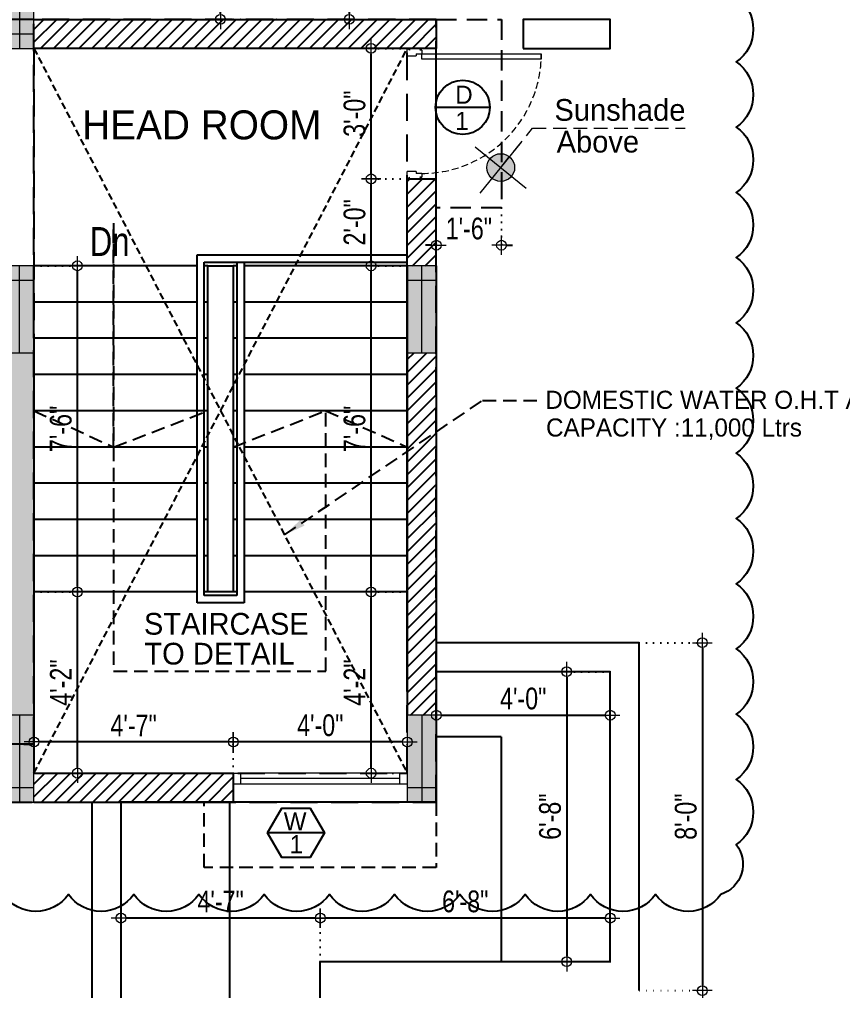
# Model space of a CAD drawing. Header units: inches. Extents: x 13 to 21264, y -72369 to -55.
# Drawn here: x 6994.6 to 7221.7, y -71949.6 to -71681.6 of the extents above; entities that cross this region are included whole.
import ezdxf

# ---------------------------------------------------------------- set-up
doc = ezdxf.new("R2010")
doc.units = ezdxf.units.IN
doc.header["$LTSCALE"] = 15
doc.header["$MEASUREMENT"] = 0
doc.header["$PDMODE"] = 34
for name, pattern in [('DASHED2', [0.375, 0.25, -0.125]), ('DOT2', [0.125, 0, -0.125]), ('HIDDEN', [0.375, 0.25, -0.125]), ('HIDDEN2', [0.1875, 0.125, -0.0625])]:
    doc.linetypes.add(name, pattern=pattern)
doc.layers.get('0').update_dxf_attribs({"linetype": 'CONTINUOUS', "lineweight": 13})
doc.layers.get('DEFPOINTS').update_dxf_attribs({"linetype": 'CONTINUOUS', "lineweight": 13})
for name, color, linetype, lineweight in [('AR-COL-TYP', 2, 'CONTINUOUS', 13), ('DOOR', 17, 'CONTINUOUS', 13), ('INNER DIM', 30, 'CONTINUOUS', 13), ('WIN', 152, 'CONTINUOUS', 13)]:
    doc.layers.add(name, color=color, linetype=linetype, lineweight=lineweight)
doc.layers.add('BOXTEXT', color=232, linetype='CONTINUOUS', true_color=0xbd005e)
doc.styles.add('My Style', font='', dxfattribs={"width": 0.8})
doc.styles.add('RD', font='', dxfattribs={"width": 0.8})
doc.styles.add('rob', font='')
doc.styles.add('RS', font='', dxfattribs={"width": 0.8})
doc.styles.get('My Style').set_extended_font_data('Century Gothic')
doc.styles.get('RD').set_extended_font_data('Century Gothic')
doc.styles.get('rob').set_extended_font_data('Century Gothic')
doc.styles.get('RS').set_extended_font_data('Century Gothic')
doc.dimstyles.new('SECTION DIM', dxfattribs={"dimscale": 0.6, "dimtxt": 9, "dimasz": 2, "dimexe": 0, "dimexo": 0, "dimgap": 1, "dimtad": 1, "dimzin": 3, "dimdsep": 46, "dimlunit": 4, "dimtxsty": 'RS', "dimblk1": 'CUT', "dimblk2": 'CUT', "dimsah": 1, "dimcen": 0, "dimclrd": 251, "dimclre": 21, "dimclrt": 4, "dimadec": 0, "dimazin": 0, "dimtfac": 1, "dimtix": 1, "dimtofl": 0, "dimtmove": 2, "dimatfit": 3, "dimfxl": 0, "dimtolj": 1, "dimtzin": 3, "dimarcsym": 0})
doc.dimstyles.new('Working Dim', dxfattribs={"dimtxt": 8, "dimasz": 1, "dimexe": 0.18, "dimexo": 0.0625, "dimgap": 2, "dimtad": 1, "dimdec": 1, "dimzin": 3, "dimdsep": 46, "dimlunit": 4, "dimtxsty": 'My Style', "dimblk": 'CUT', "dimcen": 0.09, "dimclrd": 250, "dimclre": 21, "dimclrt": 30, "dimadec": 0, "dimazin": 3, "dimtfac": 0.75, "dimtdec": 1, "dimtix": 1, "dimtofl": 0, "dimtmove": 0, "dimatfit": 3, "dimfxl": 1, "dimtolj": 1, "dimtzin": 0, "dimarcsym": 0})
doc.dimstyles.new('WORKING DIM-altura', dxfattribs={"dimscale": 0, "dimtxt": 6, "dimasz": 1.5, "dimexe": 0, "dimexo": 0, "dimgap": 2, "dimtad": 1, "dimzin": 3, "dimdsep": 46, "dimlunit": 4, "dimtxsty": 'RS', "dimblk1": 'CUT-15', "dimblk2": 'CUT-15', "dimsah": 1, "dimcen": 0, "dimclrd": 49, "dimclre": 109, "dimclrt": 41, "dimadec": 0, "dimazin": 0, "dimtfac": 0.75, "dimtix": 1, "dimtofl": 0, "dimtmove": 2, "dimatfit": 2, "dimldrblk": 'CUT-15', "dimfxl": 1, "dimtolj": 1, "dimtzin": 3, "dimlwd": -1, "dimlwe": -1, "dimarcsym": 0})
pattern_1 = [(45, (12408.4696, -1712.1522), (-1.76776695, 1.76776695), [])]

# ---------------------------------------------------------------- blocks, each defined once
blk = doc.blocks.new('ty col')
at = {"layer": 'AR-COL-TYP'}
h = blk.add_hatch(color=250, dxfattribs=at)
h.dxf.hatch_style = 1
h.paths.add_polyline_path([(-4.02, -20), (3.98, -20), (3.98, 4), (-4.02, 4)])
at = {"layer": 'AR-COL-TYP', "color": 5}
for p, q in [((-0.02, 4, 0), (-0.02, -20, 0)), ((-4.02, -16, 0), (3.98, -16, 0))]:
    blk.add_line(p, q, dxfattribs=at)
at = {"layer": 'AR-COL-TYP', "elevation": 0}
blk.add_lwpolyline([(-4.02, -20), (3.98, -20), (3.98, 4), (-4.02, 4)], close=True, dxfattribs=at)
blk = doc.blocks.new('36-dp')
at = {"layer": 'DOOR', "color": 247}
for p, q in [((-36, 0.125), (-34, 0.125)), ((-36, 0), (-36, 0.125)), ((-36, 0), (-35.5, -0.5)), ((-34, -2.375), (-34, 0.125)), ((-2, 0.125), (-2, -2.375)), ((-2, 0.125), (0, 0.125)), ((0, 0), (-0.5, -0.5)), ((0, 0.125), (0, 0)), ((-36, -3.875), (-36, -0.5)), ((-36, -0.5), (-35.5, -0.5)), ((-34.5, -3.875), (-34.5, -2.375)), ((-34, -2.375), (-34.5, -2.375)), ((-1.5, -2.375), (-2, -2.375)), ((-1.5, -2.375), (-1.5, -3.875)), ((0, -0.5), (-0.5, -0.5)), ((0, -0.5), (0, -3.875)), ((-36, -3.875), (-35.5, -3.375)), ((-35.5, -3.875), (-35.5, -3.375)), ((-34.5, -3.875), (-35.5, -3.875)), ((-0.5, -3.875), (-1.5, -3.875)), ((0, -3.875), (-0.5, -3.375)), ((-0.5, -3.875), (-0.5, -3.375))]:
    blk.add_line(p, q, dxfattribs=at)
blk.add_lwpolyline([(-1.5, -3.875), (-1.5, -36.875), (-3, -36.875), (-3, -3.875)], close=True, dxfattribs=at)
at = {"layer": 'DOOR', "color": 247, "linetype": 'HIDDEN2'}
blk.add_arc((-1.5, -3.875), 33, 180, 270, dxfattribs=at)
blk = doc.blocks.new('*U21')
at = {"layer": 'WIN', "ltscale": 2}
for p, q in [((0, 0), (48, 0)), ((2, -5), (0, -5)), ((0, -5), (0, -8)), ((46, -5), (2, -5)), ((2, -8), (2, -5)), ((48, -5), (46, -5)), ((46, -5), (46, -8)), ((48, -8), (48, -5)), ((0, -8), (2, -8)), ((46, -6.5), (2, -6.5)), ((46, -8), (2, -8)), ((46, -8), (48, -8))]:
    blk.add_line(p, q, dxfattribs=at)
blk = doc.blocks.new('CUT')
at = {"layer": 'INNER DIM', "color": 9}
blk.add_line((0, 1.8), (0, -1.8), dxfattribs=at)
at = {"layer": 'INNER DIM', "color": 8}
blk.add_line((-1.8, 0), (1.8, 0), dxfattribs=at)
at = {"layer": 'INNER DIM', "color": 9}
blk.add_circle((0, 0), 0.9, dxfattribs=at)
blk = doc.blocks.new('*D1317')
at = {"color": 21, "linetype": 'DOT2', "lineweight": -2, "transparency": 16777216}
for p, q in [((7065.6, -71497.64), (7085.6, -71497.64)), ((7065.6, -71681.63), (7085.6, -71681.63))]:
    blk.add_line(p, q, dxfattribs=at)
at = {"color": 0, "lineweight": -2, "transparency": 16777216}
blk.add_line((7085.6, -71499.14), (7085.6, -71680.13), dxfattribs=at)
at = {"layer": 'DEFPOINTS', "color": 0, "transparency": 16777216}
for p in [(7065.6, -71497.64, 0.01), (7065.6, -71681.63, 0.01), (7085.6, -71681.63)]:
    blk.add_point(p, dxfattribs=at)
at = {"color": 0, "lineweight": -2, "transparency": 16777216, "xscale": 1.5, "yscale": 1.5, "zscale": 1.5}
for p, rotation in [((7085.6, -71497.64), 90), ((7085.6, -71681.63), 270)]:
    blk.add_blockref('CUT', p, dxfattribs=dict(at, rotation=rotation))
at = {"color": 0, "lineweight": -2, "transparency": 16777216, "insert": (7081.03, -71589.64), "char_height": 6, "attachment_point": 5, "rotation": 90, "style": 'RS'}
blk.add_mtext('\\A1;15\'-4"', dxfattribs=at)
blk = doc.blocks.new('*D1320')
at = {"color": 21, "linetype": 'DOT2', "lineweight": -2, "transparency": 16777216}
for p, q in [((7065.6, -71497.64), (7050.09, -71497.64)), ((7065.6, -71681.63), (7050.09, -71681.63))]:
    blk.add_line(p, q, dxfattribs=at)
at = {"color": 0, "lineweight": -2, "transparency": 16777216}
blk.add_line((7050.09, -71680.13), (7050.09, -71499.14), dxfattribs=at)
at = {"layer": 'DEFPOINTS', "color": 0, "transparency": 16777216}
for p in [(7050.09, -71497.64), (7065.6, -71497.64), (7065.6, -71681.63)]:
    blk.add_point(p, dxfattribs=at)
at = {"color": 0, "lineweight": -2, "transparency": 16777216, "xscale": 1.5, "yscale": 1.5, "zscale": 1.5}
for p, rotation in [((7050.09, -71497.64), 90), ((7050.09, -71681.63), 270)]:
    blk.add_blockref('CUT', p, dxfattribs=dict(at, rotation=rotation))
at = {"color": 0, "lineweight": -2, "transparency": 16777216, "insert": (7045.52, -71589.64), "char_height": 6, "attachment_point": 5, "rotation": 90, "style": 'RS'}
blk.add_mtext('\\A1;15\'-4"', dxfattribs=at)
blk = doc.blocks.new('*D1323')
at = {"color": 21, "linetype": 'DOT2', "lineweight": -2, "transparency": 16777216}
for p, q in [((6998.62, -71839.64), (7010.62, -71839.64)), ((6998.62, -71889.64), (7010.62, -71889.64))]:
    blk.add_line(p, q, dxfattribs=at)
at = {"color": 0, "lineweight": -2, "transparency": 16777216}
blk.add_line((7010.62, -71888.14), (7010.62, -71841.14), dxfattribs=at)
at = {"layer": 'DEFPOINTS', "color": 0, "transparency": 16777216}
for p in [(6998.62, -71839.64, 0.01), (7010.62, -71839.64), (6998.62, -71889.64, 0.01)]:
    blk.add_point(p, dxfattribs=at)
at = {"color": 0, "lineweight": -2, "transparency": 16777216, "xscale": 1.5, "yscale": 1.5, "zscale": 1.5}
for p, rotation in [((7010.62, -71839.64), 90), ((7010.62, -71889.64), 270)]:
    blk.add_blockref('CUT', p, dxfattribs=dict(at, rotation=rotation))
at = {"color": 0, "lineweight": -2, "transparency": 16777216, "insert": (7006.04, -71864.64), "char_height": 6, "attachment_point": 5, "rotation": 90, "style": 'RS'}
blk.add_mtext('\\A1;4\'-2"', dxfattribs=at)
blk = doc.blocks.new('*D1324')
at = {"color": 21, "linetype": 'DOT2', "lineweight": -2, "transparency": 16777216}
for p, q in [((6998.62, -71749.63), (7010.62, -71749.63)), ((6998.62, -71839.64), (7010.62, -71839.64))]:
    blk.add_line(p, q, dxfattribs=at)
at = {"color": 0, "lineweight": -2, "transparency": 16777216}
blk.add_line((7010.62, -71838.14), (7010.62, -71751.13), dxfattribs=at)
at = {"layer": 'DEFPOINTS', "color": 0, "transparency": 16777216}
for p in [(6998.62, -71749.63, 0.02), (7010.62, -71749.63), (6998.62, -71839.64, 0.01)]:
    blk.add_point(p, dxfattribs=at)
at = {"color": 0, "lineweight": -2, "transparency": 16777216, "xscale": 1.5, "yscale": 1.5, "zscale": 1.5}
for p, rotation in [((7010.62, -71749.63), 90), ((7010.62, -71839.64), 270)]:
    blk.add_blockref('CUT', p, dxfattribs=dict(at, rotation=rotation))
at = {"color": 0, "lineweight": -2, "transparency": 16777216, "insert": (7006.04, -71794.63), "char_height": 6, "attachment_point": 5, "rotation": 90, "style": 'RS'}
blk.add_mtext('\\A1;7\'-6"', dxfattribs=at)
blk = doc.blocks.new('*D1325')
at = {"color": 21, "linetype": 'DOT2', "lineweight": -2, "transparency": 16777216}
for p, q in [((7101.62, -71839.64), (7091.66, -71839.64)), ((7101.62, -71889.64), (7091.66, -71889.64))]:
    blk.add_line(p, q, dxfattribs=at)
at = {"color": 0, "lineweight": -2, "transparency": 16777216}
blk.add_line((7091.66, -71888.14), (7091.66, -71841.14), dxfattribs=at)
at = {"layer": 'DEFPOINTS', "color": 0, "transparency": 16777216}
for p in [(7091.66, -71839.64), (7101.62, -71839.64, 0.01), (7101.62, -71889.64, 0.01)]:
    blk.add_point(p, dxfattribs=at)
at = {"color": 0, "lineweight": -2, "transparency": 16777216, "xscale": 1.5, "yscale": 1.5, "zscale": 1.5}
for p, rotation in [((7091.66, -71839.64), 90), ((7091.66, -71889.64), 270)]:
    blk.add_blockref('CUT', p, dxfattribs=dict(at, rotation=rotation))
at = {"color": 0, "lineweight": -2, "transparency": 16777216, "insert": (7087.09, -71864.64), "char_height": 6, "attachment_point": 5, "rotation": 90, "style": 'RS'}
blk.add_mtext('\\A1;4\'-2"', dxfattribs=at)
blk = doc.blocks.new('*D1326')
at = {"color": 21, "linetype": 'DOT2', "lineweight": -2, "transparency": 16777216}
for p, q in [((7101.62, -71749.64), (7091.66, -71749.64)), ((7101.62, -71839.64), (7091.66, -71839.64))]:
    blk.add_line(p, q, dxfattribs=at)
at = {"color": 0, "lineweight": -2, "transparency": 16777216}
blk.add_line((7091.66, -71838.14), (7091.66, -71751.14), dxfattribs=at)
at = {"layer": 'DEFPOINTS', "color": 0, "transparency": 16777216}
for p in [(7091.66, -71749.64), (7101.62, -71749.64, 0), (7101.62, -71839.64, 0.01)]:
    blk.add_point(p, dxfattribs=at)
at = {"color": 0, "lineweight": -2, "transparency": 16777216, "xscale": 1.5, "yscale": 1.5, "zscale": 1.5}
for p, rotation in [((7091.66, -71749.64), 90), ((7091.66, -71839.64), 270)]:
    blk.add_blockref('CUT', p, dxfattribs=dict(at, rotation=rotation))
at = {"color": 0, "lineweight": -2, "transparency": 16777216, "insert": (7087.09, -71794.64), "char_height": 6, "attachment_point": 5, "rotation": 90, "style": 'RS'}
blk.add_mtext('\\A1;7\'-6"', dxfattribs=at)
blk = doc.blocks.new('*D1327')
at = {"color": 21, "linetype": 'DOT2', "lineweight": -2, "transparency": 16777216}
for p, q in [((7101.62, -71725.64), (7091.66, -71725.64)), ((7101.62, -71749.64), (7091.66, -71749.64))]:
    blk.add_line(p, q, dxfattribs=at)
at = {"color": 0, "lineweight": -2, "transparency": 16777216}
blk.add_line((7091.66, -71748.14), (7091.66, -71727.14), dxfattribs=at)
at = {"layer": 'DEFPOINTS', "color": 0, "transparency": 16777216}
for p in [(7091.66, -71725.64), (7101.62, -71725.64, 0.02), (7101.62, -71749.64, 0)]:
    blk.add_point(p, dxfattribs=at)
at = {"color": 0, "lineweight": -2, "transparency": 16777216, "xscale": 1.5, "yscale": 1.5, "zscale": 1.5}
for p, rotation in [((7091.66, -71725.64), 90), ((7091.66, -71749.64), 270)]:
    blk.add_blockref('CUT', p, dxfattribs=dict(at, rotation=rotation))
at = {"color": 0, "lineweight": -2, "transparency": 16777216, "insert": (7087.09, -71737.64), "char_height": 6, "attachment_point": 5, "rotation": 90, "style": 'RS'}
blk.add_mtext('\\A1;2\'-0"', dxfattribs=at)
blk = doc.blocks.new('*D1328')
at = {"color": 21, "linetype": 'DOT2', "lineweight": -2, "transparency": 16777216}
for p, q in [((7101.62, -71689.63), (7091.66, -71689.63)), ((7101.62, -71725.64), (7091.66, -71725.64))]:
    blk.add_line(p, q, dxfattribs=at)
at = {"color": 0, "lineweight": -2, "transparency": 16777216}
blk.add_line((7091.66, -71724.14), (7091.66, -71691.13), dxfattribs=at)
at = {"layer": 'DEFPOINTS', "color": 0, "transparency": 16777216}
for p in [(7091.66, -71689.63), (7101.62, -71689.63, 0.01), (7101.62, -71725.64, 0.02)]:
    blk.add_point(p, dxfattribs=at)
at = {"color": 0, "lineweight": -2, "transparency": 16777216, "xscale": 1.5, "yscale": 1.5, "zscale": 1.5}
for p, rotation in [((7091.66, -71689.63), 90), ((7091.66, -71725.64), 270)]:
    blk.add_blockref('CUT', p, dxfattribs=dict(at, rotation=rotation))
at = {"color": 0, "lineweight": -2, "transparency": 16777216, "insert": (7087.09, -71707.64), "char_height": 6, "attachment_point": 5, "rotation": 90, "style": 'RS'}
blk.add_mtext('\\A1;3\'-0"', dxfattribs=at)
blk = doc.blocks.new('*D1329')
at = {"color": 21, "linetype": 'DOT2', "lineweight": -2, "transparency": 16777216}
for p, q in [((7053.62, -71889.64), (7053.62, -71881.02)), ((7101.62, -71889.64), (7101.62, -71881.02))]:
    blk.add_line(p, q, dxfattribs=at)
at = {"color": 0, "lineweight": -2, "transparency": 16777216}
blk.add_line((7100.12, -71881.02), (7055.12, -71881.02), dxfattribs=at)
at = {"layer": 'DEFPOINTS', "color": 0, "transparency": 16777216}
for p in [(7053.62, -71881.02), (7053.62, -71889.64, 0.02), (7101.62, -71889.64)]:
    blk.add_point(p, dxfattribs=at)
at = {"color": 0, "lineweight": -2, "transparency": 16777216, "xscale": 1.5, "yscale": 1.5, "zscale": 1.5, "rotation": 180}
blk.add_blockref('CUT', (7053.62, -71881.02), dxfattribs=at)
at = {"color": 0, "lineweight": -2, "transparency": 16777216, "xscale": 1.5, "yscale": 1.5, "zscale": 1.5}
blk.add_blockref('CUT', (7101.62, -71881.02), dxfattribs=at)
at = {"color": 0, "lineweight": -2, "transparency": 16777216, "insert": (7077.62, -71876.45), "char_height": 6, "attachment_point": 5, "style": 'RS'}
blk.add_mtext('\\A1;4\'-0"', dxfattribs=at)
blk = doc.blocks.new('*D1330')
at = {"color": 21, "linetype": 'DOT2', "lineweight": -2, "transparency": 16777216}
for p, q in [((6998.62, -71889.64), (6998.62, -71881.02)), ((7053.62, -71889.64), (7053.62, -71881.02))]:
    blk.add_line(p, q, dxfattribs=at)
at = {"color": 0, "lineweight": -2, "transparency": 16777216}
blk.add_line((7052.12, -71881.02), (7000.12, -71881.02), dxfattribs=at)
at = {"layer": 'DEFPOINTS', "color": 0, "transparency": 16777216}
for p in [(6998.62, -71881.02), (6998.62, -71889.64), (7053.62, -71889.64, 0.02)]:
    blk.add_point(p, dxfattribs=at)
at = {"color": 0, "lineweight": -2, "transparency": 16777216, "xscale": 1.5, "yscale": 1.5, "zscale": 1.5, "rotation": 180}
blk.add_blockref('CUT', (6998.62, -71881.02), dxfattribs=at)
at = {"color": 0, "lineweight": -2, "transparency": 16777216, "xscale": 1.5, "yscale": 1.5, "zscale": 1.5}
blk.add_blockref('CUT', (7053.62, -71881.02), dxfattribs=at)
at = {"color": 0, "lineweight": -2, "transparency": 16777216, "insert": (7026.12, -71876.45), "char_height": 6, "attachment_point": 5, "style": 'RS'}
blk.add_mtext('\\A1;4\'-7"', dxfattribs=at)
blk = doc.blocks.new('*D1331')
at = {"color": 21, "linetype": 'DOT2', "lineweight": -2, "transparency": 16777216}
for p, q in [((7109.62, -71897.63), (7109.62, -71873.64)), ((7157.62, -71897.63), (7157.62, -71873.64))]:
    blk.add_line(p, q, dxfattribs=at)
at = {"color": 0, "lineweight": -2, "transparency": 16777216}
blk.add_line((7111.12, -71873.64), (7156.12, -71873.64), dxfattribs=at)
at = {"layer": 'DEFPOINTS', "color": 0, "transparency": 16777216}
for p in [(7157.62, -71873.64), (7109.62, -71897.63, 0.01), (7157.62, -71897.63, 0.01)]:
    blk.add_point(p, dxfattribs=at)
at = {"color": 0, "lineweight": -2, "transparency": 16777216, "xscale": 1.5, "yscale": 1.5, "zscale": 1.5, "rotation": 180}
blk.add_blockref('CUT', (7109.62, -71873.64), dxfattribs=at)
at = {"color": 0, "lineweight": -2, "transparency": 16777216, "xscale": 1.5, "yscale": 1.5, "zscale": 1.5}
blk.add_blockref('CUT', (7157.62, -71873.64), dxfattribs=at)
at = {"color": 0, "lineweight": -2, "transparency": 16777216, "insert": (7133.62, -71869.07), "char_height": 6, "attachment_point": 5, "style": 'RS'}
blk.add_mtext('\\A1;4\'-0"', dxfattribs=at)
blk = doc.blocks.new('*D1332')
at = {"color": 21, "linetype": 'DOT2', "lineweight": -2, "transparency": 16777216}
for p, q in [((7157.62, -71861.64), (7145.62, -71861.64)), ((7157.62, -71941.64), (7145.62, -71941.64))]:
    blk.add_line(p, q, dxfattribs=at)
at = {"color": 0, "lineweight": -2, "transparency": 16777216}
blk.add_line((7145.62, -71863.14), (7145.62, -71940.14), dxfattribs=at)
at = {"layer": 'DEFPOINTS', "color": 0, "transparency": 16777216}
for p in [(7157.62, -71861.64, 0.01), (7145.62, -71941.64), (7157.62, -71941.64, 0.01)]:
    blk.add_point(p, dxfattribs=at)
at = {"color": 0, "lineweight": -2, "transparency": 16777216, "xscale": 1.5, "yscale": 1.5, "zscale": 1.5}
for p, rotation in [((7145.62, -71861.64), 90), ((7145.62, -71941.64), 270)]:
    blk.add_blockref('CUT', p, dxfattribs=dict(at, rotation=rotation))
at = {"color": 0, "lineweight": -2, "transparency": 16777216, "insert": (7141.04, -71901.64), "char_height": 6, "attachment_point": 5, "rotation": 90, "style": 'RS'}
blk.add_mtext('\\A1;6\'-8"', dxfattribs=at)
blk = doc.blocks.new('*D1333')
at = {"color": 21, "linetype": 'DOT2', "lineweight": -2, "transparency": 16777216}
for p, q in [((7165.62, -71853.64), (7183.06, -71853.64)), ((7165.62, -71949.64), (7183.06, -71949.64))]:
    blk.add_line(p, q, dxfattribs=at)
at = {"color": 0, "lineweight": -2, "transparency": 16777216}
blk.add_line((7183.06, -71855.14), (7183.06, -71948.14), dxfattribs=at)
at = {"layer": 'DEFPOINTS', "color": 0, "transparency": 16777216}
for p in [(7165.62, -71853.64, 0.01), (7165.62, -71949.64, 0.01), (7183.06, -71949.64)]:
    blk.add_point(p, dxfattribs=at)
at = {"color": 0, "lineweight": -2, "transparency": 16777216, "xscale": 1.5, "yscale": 1.5, "zscale": 1.5}
for p, rotation in [((7183.06, -71853.64), 90), ((7183.06, -71949.64), 270)]:
    blk.add_blockref('CUT', p, dxfattribs=dict(at, rotation=rotation))
at = {"color": 0, "lineweight": -2, "transparency": 16777216, "insert": (7178.49, -71901.64), "char_height": 6, "attachment_point": 5, "rotation": 90, "style": 'RS'}
blk.add_mtext('\\A1;8\'-0"', dxfattribs=at)
blk = doc.blocks.new('*D1346')
at = {"color": 21, "linetype": 'DOT2', "lineweight": -2, "transparency": 16777216}
for p, q in [((7109.62, -71733.65), (7109.62, -71743.94)), ((7127.62, -71733.65), (7127.62, -71743.94))]:
    blk.add_line(p, q, dxfattribs=at)
at = {"color": 0, "lineweight": -2, "transparency": 16777216}
for p, q in [((7108.12, -71743.94), (7106.62, -71743.94)), ((7129.12, -71743.94), (7130.62, -71743.94))]:
    blk.add_line(p, q, dxfattribs=at)
at = {"layer": 'DEFPOINTS', "color": 0, "transparency": 16777216}
for p in [(7109.62, -71733.65, 0.01), (7127.62, -71733.65, 0.01), (7127.62, -71743.94)]:
    blk.add_point(p, dxfattribs=at)
at = {"color": 0, "lineweight": -2, "transparency": 16777216, "xscale": 1.5, "yscale": 1.5, "zscale": 1.5}
blk.add_blockref('CUT', (7109.62, -71743.94), dxfattribs=at)
at = {"color": 0, "lineweight": -2, "transparency": 16777216, "xscale": 1.5, "yscale": 1.5, "zscale": 1.5, "rotation": 180}
blk.add_blockref('CUT', (7127.62, -71743.94), dxfattribs=at)
at = {"color": 0, "lineweight": -2, "transparency": 16777216, "insert": (7118.62, -71739.37), "char_height": 6, "attachment_point": 5, "style": 'RS'}
blk.add_mtext('\\A1;1\'-6"', dxfattribs=at)
blk = doc.blocks.new('CUT-15')
h = blk.add_hatch(color=256)
h.dxf.hatch_style = 1
edge = h.paths.add_edge_path()
edge.add_arc((0, 0), 0.638, -180, 180)
for p, q in [((0, -1.509), (0, 1.509)), ((1.509, 0), (-1.509, 0))]:
    blk.add_line(p, q)
blk.add_circle((0, 0), 0.638)
blk = doc.blocks.new('*D1240')
at = {"color": 21, "linetype": 'DOT2', "lineweight": -2, "transparency": 16777216}
for p, q in [((7077.62, -71941.64), (7077.62, -71929.64)), ((7157.62, -71941.64), (7157.62, -71929.64))]:
    blk.add_line(p, q, dxfattribs=at)
at = {"color": 0, "lineweight": -2, "transparency": 16777216}
blk.add_line((7156.12, -71929.64), (7079.12, -71929.64), dxfattribs=at)
at = {"layer": 'DEFPOINTS', "color": 0, "transparency": 16777216}
for p in [(7077.62, -71929.64), (7077.62, -71941.64, 0), (7157.62, -71941.64, 0.01)]:
    blk.add_point(p, dxfattribs=at)
at = {"color": 0, "lineweight": -2, "transparency": 16777216, "xscale": 1.5, "yscale": 1.5, "zscale": 1.5, "rotation": 180}
blk.add_blockref('CUT', (7077.62, -71929.64), dxfattribs=at)
at = {"color": 0, "lineweight": -2, "transparency": 16777216, "xscale": 1.5, "yscale": 1.5, "zscale": 1.5}
blk.add_blockref('CUT', (7157.62, -71929.64), dxfattribs=at)
at = {"color": 0, "lineweight": -2, "transparency": 16777216, "insert": (7117.62, -71925.06), "char_height": 6, "attachment_point": 5, "style": 'RS'}
blk.add_mtext('\\A1;6\'-8"', dxfattribs=at)
blk = doc.blocks.new('*D1241')
at = {"color": 21, "linetype": 'DOT2', "lineweight": -2, "transparency": 16777216}
for p, q in [((7022.61, -71941.64), (7022.61, -71929.64)), ((7077.62, -71941.64), (7077.62, -71929.64))]:
    blk.add_line(p, q, dxfattribs=at)
at = {"color": 0, "lineweight": -2, "transparency": 16777216}
blk.add_line((7076.12, -71929.64), (7024.11, -71929.64), dxfattribs=at)
at = {"layer": 'DEFPOINTS', "color": 0, "transparency": 16777216}
for p in [(7022.61, -71929.64), (7022.61, -71941.64, 0.01), (7077.62, -71941.64, 0.01)]:
    blk.add_point(p, dxfattribs=at)
at = {"color": 0, "lineweight": -2, "transparency": 16777216, "xscale": 1.5, "yscale": 1.5, "zscale": 1.5, "rotation": 180}
blk.add_blockref('CUT', (7022.61, -71929.64), dxfattribs=at)
at = {"color": 0, "lineweight": -2, "transparency": 16777216, "xscale": 1.5, "yscale": 1.5, "zscale": 1.5}
blk.add_blockref('CUT', (7077.62, -71929.64), dxfattribs=at)
at = {"color": 0, "lineweight": -2, "transparency": 16777216, "insert": (7050.12, -71925.06), "char_height": 6, "attachment_point": 5, "style": 'RS'}
blk.add_mtext('\\A1;4\'-7"', dxfattribs=at)
blk = doc.blocks.new('A$C143F6AB8')
at = {"layer": 'BOXTEXT'}
blk.add_line((15.78, 7.22), (0, 7.22), dxfattribs=at)
blk.add_lwpolyline([(0, 7.22), (3.95, 14.05), (11.84, 14.05), (15.78, 7.22), (11.84, 0.38), (3.95, 0.38)], close=True, dxfattribs=at)
at = {"layer": 'BOXTEXT', "style": 'rob'}
for s, p in [('W', (4.49, 7.89)), ('1', (6.11, 1.56))]:
    blk.add_text(s, height=5, dxfattribs=at).set_placement(p)
blk = doc.blocks.new('D1...')
at = {"layer": 'BOXTEXT'}
blk.add_line((7.5, 0), (-7.5, 0), dxfattribs=at)
blk.add_circle((0, 0), 7.5, dxfattribs=at)
at = {"layer": 'BOXTEXT', "style": 'rob'}
for s, p in [('D', (-2.06, 0.98)), ('1', (-2.06, -6.24))]:
    blk.add_text(s, height=5, dxfattribs=at).set_placement(p)

msp = doc.modelspace()

# ---------------------------------------------------------------- hatches: boundary and pattern name
at = {"lineweight": -2, "ltscale": 3}
h = msp.add_hatch(dxfattribs=at)
h.set_pattern_fill('ANSI31', color=0, scale=20)
h.set_pattern_definition(pattern_1)
h.paths.add_polyline_path([(7109.619, -71681.634), (6998.616, -71681.634), (6998.616, -71689.634), (7109.619, -71689.634)])
h.paths.add_polyline_path([(6998.617, -71649.634), (6990.617, -71649.634), (6990.616, -71665.634), (6998.616, -71665.634)])
h = msp.add_hatch(dxfattribs=at)
h.set_pattern_fill('ANSI31', color=0, scale=20)
h.set_pattern_definition(pattern_1)
h.paths.add_polyline_path([(7101.616, -71749.644), (7109.621, -71749.644), (7109.621, -71725.636), (7101.616, -71725.636)])
at = {"lineweight": -2, "ltscale": 0.5}
h = msp.add_hatch(dxfattribs=at)
h.set_pattern_fill('AR-CONC', color=0, scale=0.3)
h.set_pattern_definition([(50, (14754.0964, -23624.0582), (2.15178055, -0.188256405), [0.225, -2.475]), (355, (14754.0964, -23624.0582), (-0.416254, 2.2565764), [0.18, -1.98]), (100.4514445, (14754.2757, -23624.074), (1.73552654, 2.06831997), [0.19122058, -2.10342634]), (46.1842, (14754.0964, -23623.4582), (3.20172399, -0.49655784), [0.3375, -3.7125]), (96.6356355, (14754.3632, -23623.4996), (2.80398584, 2.9223558), [0.28683103, -3.15514128]), (351.184164, (14754.0964, -23623.4582), (2.80398584, 2.9223558), [0.27, -2.97]), (21, (14754.3964, -23623.6082), (1.790721156, -1.20785667), [0.225, -2.475]), (326, (14754.3964, -23623.6082), (0.729946, 2.17545014), [0.18, -1.98]), (71.4514447, (14754.5456, -23623.7089), (2.52066713, 0.96759346), [0.19122057, -2.10342634]), (37.5, (14754.0964, -23624.0582), (0.036479566, 0.998681561), [0, -1.956, 0, -2.01, 0, -1.9875]), (7.5, (14754.0964, -23624.0582), (0.789208612, 1.183235136), [0, -1.146, 0, -1.911, 0, -0.7575]), (327.5, (14753.4274, -23624.0582), (1.601467309, -0.067664615), [0, -0.75, 0, -2.34, 0, -3.105]), (317.5, (14753.1274, -23624.0582), (1.74955851, 0.300314947), [0, -0.975, 0, -1.554, 0, -2.205])])
h.paths.add_polyline_path([(6990.616, -71769.635), (6998.617, -71769.635), (6998.615, -71881.634), (6886.614, -71881.634), (6886.616, -71773.634), (6894.616, -71773.634), (6894.616, -71873.634), (6990.616, -71873.635)])
at = {"lineweight": -2, "ltscale": 3}
h = msp.add_hatch(dxfattribs=at)
h.set_pattern_fill('ANSI31', color=0, scale=20)
h.set_pattern_definition([(45, (13684.4697, -1712.1536), (-1.76776695, 1.76776695), [])])
h.paths.add_polyline_path([(7101.616, -71873.635), (7109.616, -71873.635), (7109.616, -71773.636), (7101.616, -71773.636)])
h.paths.add_polyline_path([(6998.616, -71897.635), (7053.616, -71897.635), (7053.616, -71889.635), (6998.616, -71889.635)])

# ---------------------------------------------------------------- linework, layer by layer
at = {"color": 0, "lineweight": -2}
for p, q in [((7101.616, -71725.636, -0.007), (7109.619, -71725.636, -0.007)), ((7043.616, -71842.635, -0.042), (7043.616, -71746.635, -0.042)), ((7043.616, -71746.635, -0.044), (7101.616, -71746.635, 0.015)), ((7045.616, -71840.635, -0.042), (7045.616, -71748.635, -0.042)), ((7045.616, -71748.635, -0.044), (7101.616, -71748.635, 0.028)), ((7054.616, -71748.635, -0.032), (7054.616, -71840.635, -0.032)), ((7056.616, -71748.635, -0.032), (7056.616, -71842.635, -0.032)), ((7043.616, -71749.643, -0.036), (6998.616, -71749.637, -0.014)), ((6998.616, -71769.635, -0.014), (6998.616, -71749.637, -0.014)), ((7046.616, -71749.643, -0.038), (7045.616, -71749.643, -0.037)), ((7046.616, -71839.635, -0.042), (7046.616, -71749.643, -0.038)), ((7046.616, -71839.635, -0.017), (7046.616, -71749.643, -0.017)), ((7046.616, -71749.643, -0.017), (7053.616, -71749.643, -0.017)), ((7054.616, -71749.643, -0.027), (7053.616, -71749.643, -0.027)), ((7053.616, -71749.643, -0.027), (7053.616, -71839.635, -0.032)), ((7053.616, -71749.643, -0.017), (7053.616, -71839.635, -0.017)), ((7101.616, -71749.635, -0.017), (7056.616, -71749.643, -0.026)), ((7101.616, -71749.635, -0.017), (7101.616, -71861.635, -0.017)), ((7101.616, -71749.636, -0.025), (7101.616, -71873.635, -0.001)), ((7101.616, -71861.636, -0.025), (7101.616, -71749.644, -0.025)), ((7109.616, -71749.636, -0.017), (7109.616, -71853.635, -0.017)), ((7043.616, -71759.635, -0.042), (6998.616, -71759.635, -0.014)), ((7046.616, -71759.635, -0.042), (7045.616, -71759.635, -0.042)), ((7054.616, -71759.635, -0.032), (7053.616, -71759.635, -0.032)), ((7101.616, -71759.635, -0.017), (7056.616, -71759.635, -0.032)), ((7109.616, -71757.636, -0.025), (7109.616, -71873.635, -0.001)), ((6998.616, -71769.635, -0.014), (6998.616, -71882.642, -0.009)), ((7043.616, -71769.635, -0.042), (6998.616, -71769.635, -0.014)), ((7046.616, -71769.635, -0.042), (7045.616, -71769.635, -0.042)), ((7054.616, -71769.635, -0.032), (7053.616, -71769.635, -0.032)), ((7101.616, -71769.635, -0.017), (7056.616, -71769.635, -0.032)), ((7043.616, -71779.635, -0.042), (6998.616, -71779.635, -0.014)), ((7046.616, -71779.635, -0.042), (7045.616, -71779.635, -0.042)), ((7054.616, -71779.635, -0.032), (7053.616, -71779.635, -0.032)), ((7101.616, -71779.635, -0.017), (7056.616, -71779.635, -0.032)), ((7046.616, -71789.635, -0.042), (6998.616, -71789.635, -0.015)), ((7054.616, -71789.635, -0.032), (7053.616, -71789.635, -0.032)), ((7101.616, -71789.635, -0.017), (7056.616, -71789.635, -0.032)), ((7043.616, -71799.635, -0.042), (6998.616, -71799.635, -0.014)), ((7046.616, -71799.635, -0.042), (7045.616, -71799.635, -0.042)), ((7054.616, -71799.635, -0.032), (7053.616, -71799.635, -0.032)), ((7101.616, -71799.635, -0.017), (7056.616, -71799.635, -0.032)), ((7043.616, -71809.635, -0.042), (6998.616, -71809.635, -0.014)), ((7046.616, -71809.635, -0.042), (7045.616, -71809.635, -0.042)), ((7054.616, -71809.635, -0.032), (7053.616, -71809.635, -0.032)), ((7101.616, -71809.635, -0.017), (7056.616, -71809.635, -0.032)), ((7043.616, -71819.635, -0.042), (6998.616, -71819.635, -0.014)), ((7046.616, -71819.635, -0.042), (7045.616, -71819.635, -0.042)), ((7054.616, -71819.635, -0.032), (7053.616, -71819.635, -0.032)), ((7101.616, -71819.635, -0.017), (7056.616, -71819.635, -0.032)), ((7043.616, -71829.635, -0.042), (6998.616, -71829.635, -0.014)), ((7046.616, -71829.635, -0.042), (7045.616, -71829.635, -0.042)), ((7054.616, -71829.635, -0.032), (7053.616, -71829.635, -0.032)), ((7101.616, -71829.635, -0.017), (7056.616, -71829.635, -0.032)), ((7043.616, -71839.635, -0.042), (6998.616, -71839.635, -0.014)), ((7046.616, -71839.635, -0.042), (7045.616, -71839.635, -0.042)), ((7053.616, -71839.635, -0.017), (7046.616, -71839.635, -0.017)), ((7101.616, -71839.635, -0.017), (7056.616, -71839.635, -0.033)), ((7056.616, -71842.635, -0.031), (7043.616, -71842.635, -0.042)), ((7054.616, -71840.635, -0.032), (7045.616, -71840.635, -0.042)), ((6998.614, -71880.636, -0.009), (6998.614, -71889.635, -0.009)), ((6998.615, -71880.636, -0.017), (6998.615, -71889.636, -0.017)), ((6998.614, -71881.635, -0.009), (6894.616, -71881.635, -0.009)), ((6998.616, -71889.635, -0.009), (7053.616, -71889.635, -0.003)), ((7053.616, -71889.635, -0.011), (7053.616, -71897.635, -0.011)), ((6998.616, -71897.635, -0.009), (7053.616, -71897.635, -0.003))]:
    msp.add_line(p, q, dxfattribs=at)
at = {"color": 0, "linetype": 'HIDDEN', "lineweight": -2}
msp.add_line((7054.616, -71839.635, -0.032), (7045.616, -71839.635, -0.042), dxfattribs=at)
at = {"color": 0, "lineweight": -2, "ltscale": 3}
for p, q in [((7165.617, -71853.637, -0.009), (7109.616, -71853.636, -0.009)), ((7165.617, -71949.636, -0.009), (7165.617, -71853.637, -0.009)), ((7157.617, -71861.637, -0.009), (7109.616, -71861.636, -0.009)), ((7109.616, -71861.636, -0.009), (7109.616, -71897.634, -0.009)), ((7157.617, -71941.636, -0.009), (7157.617, -71861.637, -0.009)), ((7127.552, -71879.637, -0.009), (7109.551, -71879.637, -0.009)), ((7127.552, -71879.637, -0.009), (7127.552, -71941.637, -0.009)), ((7109.616, -71897.634, -0.009), (7022.615, -71897.635, -0.009)), ((7022.615, -71897.635, -0.009), (7022.617, -72093.636, -0.009)), ((7052.552, -71897.636, -0.03), (7052.552, -71977.636, -0.014)), ((7077.617, -72093.637, -0.009), (7077.617, -71941.636, -0.009)), ((7077.617, -71941.636, -0.009), (7157.617, -71941.636, -0.009))]:
    msp.add_line(p, q, dxfattribs=at)
at = {"color": 0, "lineweight": -2, "ltscale": 3, "elevation": -0.017}
msp.add_lwpolyline([(7192.41, -71675.356, -0.5205671), (7192.41, -71693.356, -0.5205671), (7192.41, -71711.356, -0.5205671), (7192.41, -71729.356, -0.5205671), (7192.41, -71747.356, -0.5205671), (7192.41, -71765.356, -0.5205671), (7192.41, -71783.356, -0.5205671), (7192.41, -71801.356, -0.5205671), (7192.41, -71819.356, -0.5205671), (7192.41, -71837.356, -0.5205671), (7192.41, -71855.356, -0.5205671), (7192.41, -71873.356, -0.5205671), (7192.41, -71891.356, -0.5205671), (7192.41, -71909.356, -0.5205671), (7188.142, -71923.088, -0.5205671), (7170.142, -71923.088, -0.5205671), (7152.142, -71923.088, -0.5205671), (7134.142, -71923.088, -0.5205671), (7116.142, -71923.088, -0.5205671), (7098.142, -71923.088, -0.5205671), (7080.142, -71923.088, -0.5205671), (7062.142, -71923.088, -0.5205671), (7044.142, -71923.088, -0.5205671), (7026.142, -71923.088, -0.5205671), (7008.142, -71923.088, -0.5205671), (6990.142, -71923.088, -0.5205671)], format="xyb", dxfattribs=at)
at = {"color": 0, "linetype": 'HIDDEN', "lineweight": -2, "ltscale": 2, "elevation": -0.022}
msp.add_lwpolyline([(6894.616, -71881.636), (6998.616, -71881.636), (6998.613, -71681.636), (6886.619, -71681.636), (6886.619, -71873.426)], dxfattribs=at)
at = {"color": 0, "linetype": 'HIDDEN', "lineweight": -2, "ltscale": 2, "elevation": -0.025}
for points in [[(6990.616, -71897.638), (7109.616, -71897.638), (7109.616, -71681.642), (6990.613, -71681.637)], [(6998.616, -71889.638), (7101.616, -71889.638), (7101.616, -71689.641), (6998.613, -71689.638)]]:
    msp.add_lwpolyline(points, close=True, dxfattribs=at)
at = {"color": 0, "lineweight": -2}
for points, elevation in [([(6998.617, -71681.634), (7109.619, -71681.634), (7109.619, -71689.634), (6998.619, -71689.634)], -0.017), ([(7101.616, -71749.638), (7101.616, -71725.638)], -0.007), ([(7109.617, -71749.638), (7109.619, -71725.636)], -0.007)]:
    msp.add_lwpolyline(points, dxfattribs=dict(at, elevation=elevation))
at = {"color": 0, "linetype": 'HIDDEN', "lineweight": -2, "ltscale": 1.5, "elevation": -0.017}
msp.add_lwpolyline([(7109.616, -71681.636), (7127.616, -71681.636), (7127.616, -71725.635), (7127.616, -71733.635), (7109.616, -71733.635)], dxfattribs=at)
at = {"color": 0, "lineweight": -2, "ltscale": 3, "elevation": -0.009}
msp.add_lwpolyline([(7133.618, -71689.634), (7157.618, -71689.634), (7157.618, -71681.634), (7133.618, -71681.634)], close=True, dxfattribs=at)
at = {"color": 0, "linetype": 'HIDDEN', "lineweight": -2, "ltscale": 0.5}
for points, elevation in [([(6998.613, -71689.638), (7101.616, -71889.638)], -0.025), ([(6998.616, -71889.636), (7101.616, -71689.639)], -0.036)]:
    msp.add_lwpolyline(points, dxfattribs=dict(at, elevation=elevation))
at = {"color": 0, "lineweight": -2, "ltscale": 3}
for points, elevation in [([(7109.619, -71725.636), (7109.617, -71689.634)], -0.005), ([(7101.616, -71749.644), (7101.616, -71725.636)], -0.025), ([(7014.615, -71897.635), (7014.617, -72093.636), (6946.616, -72093.636), (5809.617, -72093.636), (5809.617, -71949.635), (5885.617, -71949.635), (5885.617, -71853.635), (5833.616, -71853.635), (5833.616, -71853.635), (5833.616, -71853.635), (5833.616, -71853.635)], -0.009)]:
    msp.add_lwpolyline(points, dxfattribs=dict(at, elevation=elevation))
at = {"color": 0, "linetype": 'HIDDEN', "lineweight": -2}
for points, elevation in [([(7020.616, -71799.636), (7020.616, -71737.904)], -0.029), ([(7020.616, -71737.904), (7020.616, -71861.453), (7079.116, -71861.453), (7079.116, -71789.636)], -0.029), ([(6998.616, -71789.636), (7020.616, -71799.636), (7046.616, -71789.636)], -0.017), ([(7053.616, -71799.636), (7079.116, -71789.636), (7101.616, -71799.636)], -0.032), ([(7109.616, -71897.634), (7109.616, -71915.634), (7053.616, -71915.634), (7045.616, -71915.634), (7045.616, -71897.634)], -0.022)]:
    msp.add_lwpolyline(points, dxfattribs=dict(at, elevation=elevation))

# ---------------------------------------------------------------- block references
at = {"color": 0, "linetype": 'ByBlock', "lineweight": -2}
for name, p in [('ty col', (6994.639, -71669.629, -0.009)), ('D1...', (7116.914, -71705.897, -0.022)), ('ty col', (6994.639, -71877.631, -0.009)), ('ty col', (7105.639, -71877.631, -0.001)), ('A$C143F6AB8', (7063.037, -71913.302, -0.022))]:
    msp.add_blockref(name, p, dxfattribs=at)
at = {"color": 0, "linetype": 'ByBlock', "lineweight": -2, "xscale": 0.9999522030621438, "yscale": 0.9999522030621438, "zscale": 0.9999522030621438, "rotation": 90.00006467594771}
msp.add_blockref('36-dp', (7101.741, -71689.638, -0.007), dxfattribs=at)
at = {"color": 0, "linetype": 'ByBlock', "lineweight": -2, "rotation": 180.0000000333466}
for p in [(6994.593, -71769.638, -0.001), (7105.593, -71769.64, -0.009)]:
    msp.add_blockref('ty col', p, dxfattribs=at)
at = {"color": 0, "linetype": 'ByBlock', "lineweight": -2, "xscale": -1, "rotation": 180.0000019407474}
msp.add_blockref('*U21', (7053.616, -71897.635, -0.011), dxfattribs=at)

# ---------------------------------------------------------------- texts
at = {"color": 0, "lineweight": -2, "style": 'rob'}
for s, p in [('Sunshade', (7142.237, -71709.609, -0.041)), ('Above', (7142.84, -71718.368, -0.041)), ('STAIRCASE', (7028.962, -71851.423, -0.017)), ('TO DETAIL', (7029.082, -71859.659, -0.02))]:
    msp.add_text(s, height=6, dxfattribs=at).set_placement(p)
msp.add_text('HEAD ROOM', height=8, rotation=359.9999, dxfattribs=at).set_placement((7011.946, -71714.737, -0.031))
at = {"color": 0, "lineweight": -2, "style": 'RD', "width": 0.8}
msp.add_text('Dn', height=8.0003, dxfattribs=at).set_placement((7014.038, -71746.924, -0.015))
at = {"color": 0, "lineweight": -2, "ltscale": 3, "style": 'rob'}
for s, p in [('DOMESTIC WATER O.H.T ABOVE', (7139.735, -71789.101, -5027975.24)), ('CAPACITY :11,000 Ltrs', (7139.917, -71796.75, -0.03))]:
    msp.add_text(s, height=5, dxfattribs=at).set_placement(p)

# ---------------------------------------------------------------- dimensions: what is measured, and where the dimension line sits
at = {"color": 0, "lineweight": -2}
for base, p1, p2, picture, middle in [((7050.088, -71497.643, -0.009), (7065.601, -71681.634, -0.009), (7065.601, -71497.643, -0.009), '*D1320', (7045.517, -71589.638, -0.009)), ((7085.601, -71681.634, -0.009), (7065.601, -71497.643, -0.004), (7065.601, -71681.634, -0.004), '*D1317', (7081.03, -71589.638, -0.009)), ((7091.663, -71689.634, -0.009), (7101.616, -71725.636, 0.008), (7101.616, -71689.634, -0.004), '*D1328', (7087.092, -71707.635, -0.009)), ((7091.663, -71725.636, -0.009), (7101.616, -71749.644, -0.011), (7101.616, -71725.636, 0.008), '*D1327', (7087.092, -71737.64, -0.009)), ((7010.615, -71749.633, -0.009), (6998.616, -71839.635, 0.004), (6998.615, -71749.633, 0.012), '*D1324', (7006.044, -71794.634, -0.009)), ((7091.663, -71749.644, -0.009), (7101.615, -71839.635, -0.004), (7101.616, -71749.644, -0.011), '*D1326', (7087.092, -71794.64, -0.009)), ((7010.615, -71839.635, -0.009), (6998.616, -71889.635, 0.004), (6998.616, -71839.635, -0.001), '*D1323', (7006.044, -71864.635, -0.009)), ((7091.663, -71839.635, -0.009), (7101.616, -71889.635, 0.002), (7101.615, -71839.635, -0.004), '*D1325', (7087.092, -71864.635, -0.009)), ((7183.06, -71949.636, -0.009), (7165.616, -71853.637, 0.004), (7165.616, -71949.636, 0.004), '*D1333', (7178.488, -71901.637, -0.009)), ((7145.616, -71941.636, -0.009), (7157.616, -71861.637, 0.004), (7157.616, -71941.636, 0.004), '*D1332', (7141.045, -71901.636, -0.009))]:
    dim = msp.add_linear_dim(base=base, p1=p1, p2=p2, angle=90, dimstyle='SECTION DIM', override={"dimscale": 1, "dimtxt": 6, "dimasz": 1.5, "dimclrd": 0, "dimclrt": 0, "dimfxl": 2}, dxfattribs=at)
    dim.commit()
    dim.dimension.update_dxf_attribs({"geometry": picture, "text_midpoint": middle})
for base, p1, p2, picture, middle in [((7127.617, -71743.941, 0.007), (7109.618, -71733.645, 0.014), (7127.617, -71733.645, 0.014), '*D1346', (7118.618, -71739.37, 0.007)), ((7157.616, -71873.637, -0.009), (7109.616, -71897.634, 0.004), (7157.616, -71897.634, 0.004), '*D1331', (7133.616, -71869.065, -0.009)), ((6998.616, -71881.02, -0.009), (7053.616, -71889.635, 0.01), (6998.616, -71889.635, -0.009), '*D1330', (7026.116, -71876.448, -0.009)), ((7053.616, -71881.02, -0.009), (7101.616, -71889.635, -0.009), (7053.616, -71889.635, 0.01), '*D1329', (7077.616, -71876.448, -0.009)), ((7022.615, -71929.636, -0.009), (7077.616, -71941.636, 0.004), (7022.615, -71941.637, 0.004), '*D1241', (7050.116, -71925.065, -0.009)), ((7077.617, -71929.636, -0.009), (7157.616, -71941.636, 0.004), (7077.617, -71941.636, -0.011), '*D1240', (7117.617, -71925.065, -0.009))]:
    dim = msp.add_linear_dim(base=base, p1=p1, p2=p2, dimstyle='SECTION DIM', override={"dimscale": 1, "dimtxt": 6, "dimasz": 1.5, "dimclrd": 0, "dimclrt": 0, "dimfxl": 2}, dxfattribs=at)
    dim.commit()
    dim.dimension.update_dxf_attribs({"geometry": picture, "text_midpoint": middle})

# ---------------------------------------------------------------- leaders
at = {"color": 0, "linetype": 'HIDDEN', "lineweight": -2}
msp.add_leader([(7127.419, -71722.512, -0.017), (7136.217, -71711.66, -0.017), (7178.331, -71711.66, -0.017)], dimstyle='WORKING DIM-altura', override={"dimscale": 1, "dimasz": 6, "dimtad": 0, "dimfxl": 0, "dimfxlon": 1, "dimarcsym": 2}, dxfattribs=at)
at = {"color": 0, "linetype": 'DASHED2', "lineweight": -2}
msp.add_leader([(7067.77, -71823.878, -0.011), (7122.416, -71786.78, -0.011), (7139.013, -71786.78, -0.011)], dimstyle='Working Dim', override={"dimasz": 6, "dimtad": 0, "dimclrd": 8}, dxfattribs=at)

doc.saveas('drawing.dxf')
